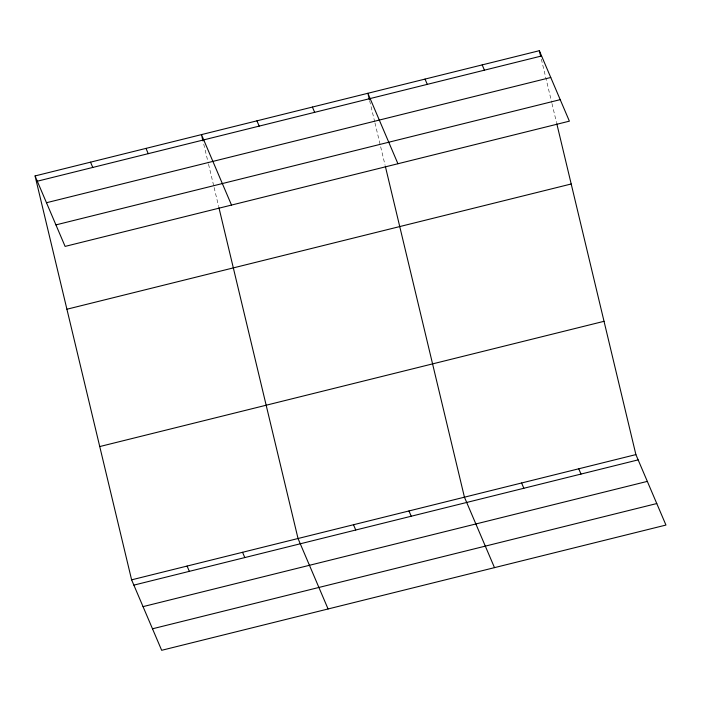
<?xml version="1.0" encoding="UTF-8"?>
<svg xmlns="http://www.w3.org/2000/svg" width="701" height="701" viewBox="0 0 701 701"><rect width="100%" height="100%" fill="white"/><g stroke="black" fill="none" stroke-linecap="round" stroke-linejoin="round"><path stroke-width="0.53" stroke-dasharray="3.5 2.63" d="M541.356 59.164L551.731 102.53M551.976 103.59L556.533 122.631M369.646 100.69L374.702 121.843M374.956 122.903L385.077 165.217M203.737 144.134L208.293 163.175M208.547 164.236L213.858 186.448M214.112 187.509L218.659 206.55"/><path stroke-width="1.05" d="M35.05 175.942L539.332 50.7L569.387 121.159L65.105 246.401L35.05 175.942L131.613 579.841L161.668 650.3L665.95 525.058L635.895 454.598L556.787 123.691M37.302 181.217L541.584 55.975M46.476 202.729L550.758 77.487M55.931 224.89L560.213 99.647M66.919 309.229L571.201 183.986M99.744 446.555L604.034 321.312M131.613 579.841L635.895 454.598M133.865 585.125L638.147 459.874M143.039 606.628L647.321 481.385M152.494 628.788L656.776 503.546M482.183 64.895L484.435 70.17M425.034 79.09L427.277 84.365M578.746 468.794L580.998 474.069M397.931 163.736L367.876 93.286L369.392 99.63M521.597 482.989L523.849 488.264M312.409 107.06L314.661 112.335M494.494 567.644L464.439 497.184L385.331 166.277M256.934 120.835L259.186 126.11M408.972 510.959L411.224 516.234M231.514 205.069L201.467 134.61L202.983 140.962M353.497 524.734L355.749 530.017M145.992 148.393L148.244 153.668M328.077 608.967L298.03 538.517L218.914 207.601M90.525 162.168L92.769 167.443M242.555 552.292L244.807 557.567M187.088 566.066L189.331 571.341M539.332 50.7L540.602 55.992"/></g></svg>
